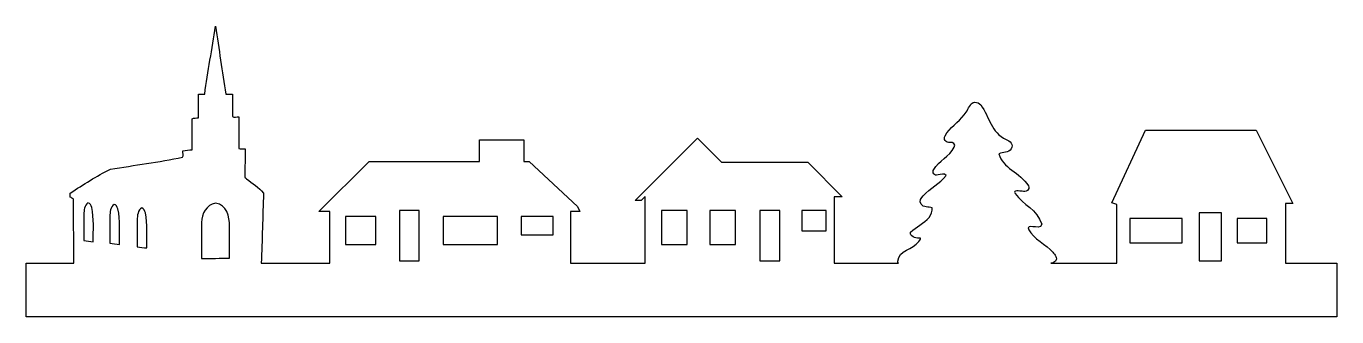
# Model space of a CAD drawing. Header units: centimetres. Extents: x -11.1 to 1.4, y 3.1 to 5.9.
import ezdxf

# ---------------------------------------------------------------- set-up
doc = ezdxf.new("R2010")
doc.units = ezdxf.units.CM
doc.header["$MEASUREMENT"] = 0
doc.layers.add('Layer 1', color=7, linetype='Continuous')

msp = doc.modelspace()

# ---------------------------------------------------------------- linework, layer by layer
at = {"layer": 'Layer 1', "color": 98}
for points, knots in [([(-9.2978, 5.88714), (-9.32446, 5.66961), (-9.37941, 5.45632), (-9.39902, 5.23784), (-9.39902, 5.23784), (-9.41939, 5.23784), (-9.43976, 5.23784), (-9.46012, 5.23784), (-9.46012, 5.23784), (-9.46012, 5.16305), (-9.46012, 5.08826), (-9.46012, 5.01347), (-9.46012, 5.01347), (-9.47909, 5.00901), (-9.50785, 5.01267), (-9.52076, 5.00181), (-9.52076, 5.00181), (-9.52076, 4.90394), (-9.52076, 4.80582), (-9.52076, 4.70794), (-9.52076, 4.70794), (-9.54992, 4.70503), (-9.57898, 4.70127), (-9.60799, 4.69722), (-9.60799, 4.69722), (-9.61505, 4.67818), (-9.59864, 4.65112), (-9.61126, 4.63658), (-9.61126, 4.63658), (-9.83885, 4.58741), (-10.07072, 4.55914), (-10.30067, 4.52276), (-10.30067, 4.52276), (-10.43319, 4.45596), (-10.55864, 4.37501), (-10.6827, 4.29373), (-10.6827, 4.29373), (-10.6827, 4.28067), (-10.6827, 4.26761), (-10.6827, 4.25455), (-10.6827, 4.25455), (-10.67275, 4.24864), (-10.6628, 4.24274), (-10.65285, 4.23683), (-10.65285, 4.23683), (-10.65285, 4.23683), (-10.65005, 3.62297), (-10.65005, 3.62297), (-10.65005, 3.62297), (-10.65005, 3.62297), (-11.10344, 3.62297), (-11.10344, 3.62297), (-11.10344, 3.62297), (-11.10344, 3.62297), (-11.10344, 3.11221), (-11.10344, 3.11221), (-11.10344, 3.11221), (-11.10344, 3.11221), (1.39812, 3.11221), (1.39812, 3.11221), (1.39812, 3.11221), (1.39812, 3.11221), (1.39812, 3.62297), (1.39812, 3.62297), (1.39812, 3.62297), (1.39812, 3.62297), (0.90788, 3.62297), (0.90788, 3.62297), (0.90788, 3.62297), (0.90788, 3.62297), (0.90788, 4.19298), (0.90788, 4.19298), (0.90788, 4.19298), (0.90788, 4.19298), (0.97738, 4.19298), (0.97738, 4.19298), (0.97738, 4.19298), (0.97738, 4.19298), (0.62848, 4.89499), (0.62848, 4.89499), (0.62848, 4.89499), (0.62848, 4.89499), (-0.42571, 4.89499), (-0.42571, 4.89499), (-0.42571, 4.89499), (-0.42571, 4.89499), (-0.74849, 4.20184), (-0.74849, 4.20184), (-0.74849, 4.20184), (-0.74849, 4.20184), (-0.69998, 4.18412), (-0.69998, 4.18412), (-0.69998, 4.18412), (-0.69998, 4.18412), (-0.69998, 3.62297), (-0.69998, 3.62297), (-0.69998, 3.62297), (-0.69998, 3.62297), (-1.3295, 3.62297), (-1.3295, 3.62297), (-1.3295, 3.62297), (-1.31272, 3.62631), (-1.29681, 3.63158), (-1.28519, 3.64396), (-1.28519, 3.64396), (-1.26173, 3.6729), (-1.29281, 3.70641), (-1.31037, 3.73026), (-1.31037, 3.73026), (-1.36767, 3.79674), (-1.50229, 3.86149), (-1.538, 3.94389), (-1.538, 3.94389), (-1.55832, 3.97184), (-1.52568, 3.97605), (-1.50162, 3.97235), (-1.50162, 3.97235), (-1.47206, 3.97031), (-1.4233, 3.95766), (-1.41486, 3.99614), (-1.41486, 3.99614), (-1.46222, 4.14037), (-1.59322, 4.17785), (-1.67048, 4.28907), (-1.67048, 4.28907), (-1.69413, 4.32827), (-1.62528, 4.31069), (-1.60284, 4.31053), (-1.60284, 4.31053), (-1.57018, 4.30066), (-1.5244, 4.32761), (-1.54313, 4.36184), (-1.54313, 4.36184), (-1.62038, 4.49431), (-1.7939, 4.53124), (-1.82487, 4.66876), (-1.82487, 4.66876), (-1.78619, 4.68502), (-1.73168, 4.6782), (-1.70733, 4.71681), (-1.70733, 4.71681), (-1.68118, 4.75443), (-1.71882, 4.79214), (-1.75537, 4.8059), (-1.75537, 4.8059), (-1.90143, 4.87243), (-1.91194, 5.0165), (-1.99839, 5.13615), (-1.99839, 5.13615), (-2.01212, 5.15077), (-2.03336, 5.16089), (-2.0539, 5.1604), (-2.0539, 5.1604), (-2.06623, 5.16011), (-2.07816, 5.15601), (-2.08795, 5.14688), (-2.08795, 5.14688), (-2.11382, 5.11367), (-2.1285, 5.07312), (-2.15512, 5.04006), (-2.15512, 5.04006), (-2.21245, 4.97015), (-2.29306, 4.91765), (-2.3389, 4.83948), (-2.3389, 4.83948), (-2.35905, 4.80945), (-2.32996, 4.77341), (-2.29412, 4.77745), (-2.29412, 4.77745), (-2.26001, 4.78403), (-2.23572, 4.76182), (-2.25121, 4.73127), (-2.25121, 4.73127), (-2.29695, 4.64328), (-2.39738, 4.60289), (-2.44619, 4.51903), (-2.44619, 4.51903), (-2.46427, 4.48904), (-2.44418, 4.45375), (-2.40514, 4.46772), (-2.40514, 4.46772), (-2.38106, 4.46658), (-2.34136, 4.48699), (-2.32818, 4.46072), (-2.32818, 4.46072), (-2.38724, 4.38349), (-2.48269, 4.34078), (-2.54741, 4.26855), (-2.54741, 4.26855), (-2.56704, 4.24713), (-2.58652, 4.21605), (-2.567, 4.18878), (-2.567, 4.18878), (-2.54462, 4.15438), (-2.49678, 4.1619), (-2.46065, 4.15426), (-2.46065, 4.15426), (-2.45993, 4.12139), (-2.46914, 4.08795), (-2.48864, 4.06051), (-2.48864, 4.06051), (-2.54058, 4.00417), (-2.61422, 3.97226), (-2.66822, 3.91964), (-2.66822, 3.91964), (-2.67667, 3.88036), (-2.62212, 3.86247), (-2.58846, 3.86227), (-2.58846, 3.86227), (-2.5535, 3.86897), (-2.58115, 3.84522), (-2.58892, 3.83055), (-2.58892, 3.83055), (-2.64572, 3.75468), (-2.77913, 3.74833), (-2.79043, 3.64303), (-2.79043, 3.64303), (-2.78941, 3.63533), (-2.78679, 3.62873), (-2.78297, 3.62297), (-2.78297, 3.62297), (-2.78297, 3.62297), (-3.39709, 3.62297), (-3.39709, 3.62297), (-3.39709, 3.62297), (-3.39709, 3.62297), (-3.39709, 4.25922), (-3.39709, 4.25922), (-3.39709, 4.25922), (-3.39709, 4.25922), (-3.31873, 4.25922), (-3.31873, 4.25922), (-3.31873, 4.25922), (-3.31873, 4.25922), (-3.64711, 4.5876), (-3.64711, 4.5876), (-3.64711, 4.5876), (-3.64711, 4.5876), (-4.47227, 4.5876), (-4.47227, 4.5876), (-4.47227, 4.5876), (-4.47227, 4.5876), (-4.70129, 4.81663), (-4.70129, 4.81663), (-4.70129, 4.81663), (-4.70129, 4.81663), (-5.29462, 4.2233), (-5.29462, 4.2233), (-5.29462, 4.2233), (-5.29462, 4.2233), (-5.23725, 4.2233), (-5.23725, 4.2233), (-5.23725, 4.2233), (-5.23725, 4.2233), (-5.19807, 4.26108), (-5.19807, 4.26108), (-5.19807, 4.26108), (-5.19807, 4.26108), (-5.19807, 3.62297), (-5.19807, 3.62297), (-5.19807, 3.62297), (-5.19807, 3.62297), (-5.91015, 3.62297), (-5.91015, 3.62297), (-5.91015, 3.62297), (-5.91015, 3.62297), (-5.91015, 4.11788), (-5.91015, 4.11788), (-5.91015, 4.11788), (-5.91015, 4.11788), (-5.82292, 4.11788), (-5.82292, 4.11788), (-5.82292, 4.11788), (-5.82292, 4.11788), (-5.84391, 4.16593), (-5.84391, 4.16593), (-5.84391, 4.16593), (-5.84391, 4.16593), (-6.30476, 4.59646), (-6.30476, 4.59646), (-6.30476, 4.59646), (-6.30476, 4.59646), (-6.35654, 4.59646), (-6.35654, 4.59646), (-6.35654, 4.59646), (-6.35654, 4.59646), (-6.35654, 4.80357), (-6.35654, 4.80357), (-6.35654, 4.80357), (-6.35654, 4.80357), (-6.77821, 4.80357), (-6.77821, 4.80357), (-6.77821, 4.80357), (-6.77821, 4.80357), (-6.77821, 4.59646), (-6.77821, 4.59646), (-6.77821, 4.59646), (-6.77821, 4.59646), (-7.8324, 4.59646), (-7.8324, 4.59646), (-7.8324, 4.59646), (-7.8324, 4.59646), (-8.31145, 4.11788), (-8.31145, 4.11788), (-8.31145, 4.11788), (-8.31145, 4.11788), (-8.20603, 4.11788), (-8.20603, 4.11788), (-8.20603, 4.11788), (-8.20603, 4.11788), (-8.20603, 3.62297), (-8.20603, 3.62297), (-8.20603, 3.62297), (-8.20603, 3.62297), (-8.86073, 3.62297), (-8.86073, 3.62297), (-8.86073, 3.62297), (-8.85374, 3.84656), (-8.84673, 4.07015), (-8.83974, 4.29373), (-8.83974, 4.29373), (-8.88544, 4.34839), (-8.94593, 4.38702), (-9.0016, 4.43041), (-9.0016, 4.43041), (-9.01117, 4.43692), (-9.02166, 4.44304), (-9.01793, 4.45606), (-9.01793, 4.45606), (-9.01689, 4.54257), (-9.0157, 4.6289), (-9.01466, 4.71541), (-9.01466, 4.71541), (-9.03338, 4.71817), (-9.06204, 4.71186), (-9.07483, 4.72054), (-9.07483, 4.72054), (-9.07483, 4.82059), (-9.07483, 4.92042), (-9.07483, 5.02047), (-9.07483, 5.02047), (-9.09355, 5.0226), (-9.12222, 5.0152), (-9.13501, 5.02373), (-9.13501, 5.02373), (-9.13501, 5.09517), (-9.13501, 5.1664), (-9.13501, 5.23784), (-9.13501, 5.23784), (-9.15677, 5.23784), (-9.17854, 5.23784), (-9.20031, 5.23784), (-9.20031, 5.23784), (-9.23281, 5.45427), (-9.2653, 5.6707), (-9.2978, 5.88714)], [0, 0, 0, 0, 0.01111111, 0.01111111, 0.01111111, 0.01111111, 0.02222222, 0.02222222, 0.02222222, 0.02222222, 0.03333333, 0.03333333, 0.03333333, 0.03333333, 0.04444444, 0.04444444, 0.04444444, 0.04444444, 0.05555556, 0.05555556, 0.05555556, 0.05555556, 0.06666667, 0.06666667, 0.06666667, 0.06666667, 0.07777778, 0.07777778, 0.07777778, 0.07777778, 0.08888889, 0.08888889, 0.08888889, 0.08888889, 0.1, 0.1, 0.1, 0.1, 0.11111111, 0.11111111, 0.11111111, 0.11111111, 0.12222222, 0.12222222, 0.12222222, 0.12222222, 0.13333333, 0.13333333, 0.13333333, 0.13333333, 0.14444444, 0.14444444, 0.14444444, 0.14444444, 0.15555556, 0.15555556, 0.15555556, 0.15555556, 0.16666667, 0.16666667, 0.16666667, 0.16666667, 0.17777778, 0.17777778, 0.17777778, 0.17777778, 0.18888889, 0.18888889, 0.18888889, 0.18888889, 0.2, 0.2, 0.2, 0.2, 0.21111111, 0.21111111, 0.21111111, 0.21111111, 0.22222222, 0.22222222, 0.22222222, 0.22222222, 0.23333333, 0.23333333, 0.23333333, 0.23333333, 0.24444444, 0.24444444, 0.24444444, 0.24444444, 0.25555556, 0.25555556, 0.25555556, 0.25555556, 0.26666667, 0.26666667, 0.26666667, 0.26666667, 0.27777778, 0.27777778, 0.27777778, 0.27777778, 0.28888889, 0.28888889, 0.28888889, 0.28888889, 0.3, 0.3, 0.3, 0.3, 0.31111111, 0.31111111, 0.31111111, 0.31111111, 0.32222222, 0.32222222, 0.32222222, 0.32222222, 0.33333333, 0.33333333, 0.33333333, 0.33333333, 0.34444444, 0.34444444, 0.34444444, 0.34444444, 0.35555556, 0.35555556, 0.35555556, 0.35555556, 0.36666667, 0.36666667, 0.36666667, 0.36666667, 0.37777778, 0.37777778, 0.37777778, 0.37777778, 0.38888889, 0.38888889, 0.38888889, 0.38888889, 0.4, 0.4, 0.4, 0.4, 0.41111111, 0.41111111, 0.41111111, 0.41111111, 0.42222222, 0.42222222, 0.42222222, 0.42222222, 0.43333333, 0.43333333, 0.43333333, 0.43333333, 0.44444444, 0.44444444, 0.44444444, 0.44444444, 0.45555556, 0.45555556, 0.45555556, 0.45555556, 0.46666667, 0.46666667, 0.46666667, 0.46666667, 0.47777778, 0.47777778, 0.47777778, 0.47777778, 0.48888889, 0.48888889, 0.48888889, 0.48888889, 0.5, 0.5, 0.5, 0.5, 0.51111111, 0.51111111, 0.51111111, 0.51111111, 0.52222222, 0.52222222, 0.52222222, 0.52222222, 0.53333333, 0.53333333, 0.53333333, 0.53333333, 0.54444444, 0.54444444, 0.54444444, 0.54444444, 0.55555556, 0.55555556, 0.55555556, 0.55555556, 0.56666667, 0.56666667, 0.56666667, 0.56666667, 0.57777778, 0.57777778, 0.57777778, 0.57777778, 0.58888889, 0.58888889, 0.58888889, 0.58888889, 0.6, 0.6, 0.6, 0.6, 0.61111111, 0.61111111, 0.61111111, 0.61111111, 0.62222222, 0.62222222, 0.62222222, 0.62222222, 0.63333333, 0.63333333, 0.63333333, 0.63333333, 0.64444444, 0.64444444, 0.64444444, 0.64444444, 0.65555556, 0.65555556, 0.65555556, 0.65555556, 0.66666667, 0.66666667, 0.66666667, 0.66666667, 0.67777778, 0.67777778, 0.67777778, 0.67777778, 0.68888889, 0.68888889, 0.68888889, 0.68888889, 0.7, 0.7, 0.7, 0.7, 0.71111111, 0.71111111, 0.71111111, 0.71111111, 0.72222222, 0.72222222, 0.72222222, 0.72222222, 0.73333333, 0.73333333, 0.73333333, 0.73333333, 0.74444444, 0.74444444, 0.74444444, 0.74444444, 0.75555556, 0.75555556, 0.75555556, 0.75555556, 0.76666667, 0.76666667, 0.76666667, 0.76666667, 0.77777778, 0.77777778, 0.77777778, 0.77777778, 0.78888889, 0.78888889, 0.78888889, 0.78888889, 0.8, 0.8, 0.8, 0.8, 0.81111111, 0.81111111, 0.81111111, 0.81111111, 0.82222222, 0.82222222, 0.82222222, 0.82222222, 0.83333333, 0.83333333, 0.83333333, 0.83333333, 0.84444444, 0.84444444, 0.84444444, 0.84444444, 0.85555556, 0.85555556, 0.85555556, 0.85555556, 0.86666667, 0.86666667, 0.86666667, 0.86666667, 0.87777778, 0.87777778, 0.87777778, 0.87777778, 0.88888889, 0.88888889, 0.88888889, 0.88888889, 0.9, 0.9, 0.9, 0.9, 0.91111111, 0.91111111, 0.91111111, 0.91111111, 0.92222222, 0.92222222, 0.92222222, 0.92222222, 0.93333333, 0.93333333, 0.93333333, 0.93333333, 0.94444444, 0.94444444, 0.94444444, 0.94444444, 0.95555556, 0.95555556, 0.95555556, 0.95555556, 0.96666667, 0.96666667, 0.96666667, 0.96666667, 0.97777778, 0.97777778, 0.97777778, 0.97777778, 1, 1, 1, 1]), ([(-10.51431, 4.19998), (-10.49207, 4.19995), (-10.48436, 4.17382), (-10.47793, 4.1566), (-10.47793, 4.1566), (-10.45622, 4.04989), (-10.4644, 3.93828), (-10.4644, 3.82961), (-10.4644, 3.82961), (-10.49456, 3.8335), (-10.52473, 3.83739), (-10.55489, 3.84127), (-10.55489, 3.84127), (-10.55461, 3.92418), (-10.55545, 4.00746), (-10.55442, 4.09036), (-10.55442, 4.09036), (-10.55141, 4.12976), (-10.54875, 4.17649), (-10.51431, 4.19998)], [0, 0, 0, 0, 0.16666667, 0.16666667, 0.16666667, 0.16666667, 0.33333333, 0.33333333, 0.33333333, 0.33333333, 0.5, 0.5, 0.5, 0.5, 0.66666667, 0.66666667, 0.66666667, 0.66666667, 1, 1, 1, 1]), ([(-10.26569, 4.18412), (-10.24448, 4.1849), (-10.23576, 4.16038), (-10.22931, 4.144), (-10.22931, 4.144), (-10.20439, 4.03292), (-10.21391, 3.91608), (-10.21391, 3.80256), (-10.21391, 3.80256), (-10.24501, 3.80645), (-10.27611, 3.81033), (-10.3072, 3.81422), (-10.3072, 3.81422), (-10.30693, 3.89982), (-10.30778, 3.98565), (-10.30674, 4.07124), (-10.30674, 4.07124), (-10.30367, 4.11172), (-10.30112, 4.15998), (-10.26569, 4.18412)], [0, 0, 0, 0, 0.16666667, 0.16666667, 0.16666667, 0.16666667, 0.33333333, 0.33333333, 0.33333333, 0.33333333, 0.5, 0.5, 0.5, 0.5, 0.66666667, 0.66666667, 0.66666667, 0.66666667, 1, 1, 1, 1]), ([(-9.99934, 4.15147), (-9.97883, 4.14576), (-9.97214, 4.12236), (-9.96576, 4.10435), (-9.96576, 4.10435), (-9.94458, 3.99488), (-9.9527, 3.88075), (-9.9527, 3.76944), (-9.9527, 3.76944), (-9.9838, 3.77333), (-10.01489, 3.77722), (-10.04599, 3.7811), (-10.04599, 3.7811), (-10.04576, 3.86598), (-10.04637, 3.95092), (-10.04552, 4.03579), (-10.04552, 4.03579), (-10.04153, 4.07569), (-10.04207, 4.13556), (-9.99934, 4.15147)], [0, 0, 0, 0, 0.16666667, 0.16666667, 0.16666667, 0.16666667, 0.33333333, 0.33333333, 0.33333333, 0.33333333, 0.5, 0.5, 0.5, 0.5, 0.66666667, 0.66666667, 0.66666667, 0.66666667, 1, 1, 1, 1]), ([(-9.29827, 4.19578), (-9.18875, 4.18433), (-9.16328, 4.0696), (-9.16346, 3.97748), (-9.16346, 3.97748), (-9.16346, 3.87584), (-9.16346, 3.77406), (-9.16346, 3.67242), (-9.16346, 3.67242), (-9.25302, 3.67086), (-9.34258, 3.66931), (-9.43214, 3.66775), (-9.43214, 3.66775), (-9.43196, 3.78247), (-9.43276, 3.89729), (-9.43214, 4.012), (-9.43214, 4.012), (-9.42742, 4.09559), (-9.38722, 4.18322), (-9.29827, 4.19578)], [0, 0, 0, 0, 0.16666667, 0.16666667, 0.16666667, 0.16666667, 0.33333333, 0.33333333, 0.33333333, 0.33333333, 0.5, 0.5, 0.5, 0.5, 0.66666667, 0.66666667, 0.66666667, 0.66666667, 1, 1, 1, 1]), ([(-7.54366, 4.12628), (-7.54366, 4.12628), (-7.35428, 4.12628), (-7.35428, 4.12628), (-7.35428, 4.12628), (-7.35428, 4.12628), (-7.35428, 3.6477), (-7.35428, 3.6477), (-7.35428, 3.6477), (-7.35428, 3.6477), (-7.54366, 3.6477), (-7.54366, 3.6477), (-7.54366, 3.6477), (-7.54366, 3.6477), (-7.54366, 4.12628), (-7.54366, 4.12628)], [0, 0, 0, 0, 0.2, 0.2, 0.2, 0.2, 0.4, 0.4, 0.4, 0.4, 0.6, 0.6, 0.6, 0.6, 1, 1, 1, 1]), ([(-5.0446, 4.12674), (-5.0446, 4.12674), (-4.79738, 4.12674), (-4.79738, 4.12674), (-4.79738, 4.12674), (-4.79738, 4.12674), (-4.79738, 3.80163), (-4.79738, 3.80163), (-4.79738, 3.80163), (-4.79738, 3.80163), (-5.0446, 3.80163), (-5.0446, 3.80163), (-5.0446, 3.80163), (-5.0446, 3.80163), (-5.0446, 4.12674), (-5.0446, 4.12674)], [0, 0, 0, 0, 0.2, 0.2, 0.2, 0.2, 0.4, 0.4, 0.4, 0.4, 0.6, 0.6, 0.6, 0.6, 1, 1, 1, 1]), ([(-4.58375, 4.12674), (-4.58375, 4.12674), (-4.33653, 4.12674), (-4.33653, 4.12674), (-4.33653, 4.12674), (-4.33653, 4.12674), (-4.33653, 3.80163), (-4.33653, 3.80163), (-4.33653, 3.80163), (-4.33653, 3.80163), (-4.58375, 3.80163), (-4.58375, 3.80163), (-4.58375, 3.80163), (-4.58375, 3.80163), (-4.58375, 4.12674), (-4.58375, 4.12674)], [0, 0, 0, 0, 0.2, 0.2, 0.2, 0.2, 0.4, 0.4, 0.4, 0.4, 0.6, 0.6, 0.6, 0.6, 1, 1, 1, 1]), ([(-4.1047, 4.12674), (-4.1047, 4.12674), (-3.91532, 4.12674), (-3.91532, 4.12674), (-3.91532, 4.12674), (-3.91532, 4.12674), (-3.91532, 3.64816), (-3.91532, 3.64816), (-3.91532, 3.64816), (-3.91532, 3.64816), (-4.1047, 3.64816), (-4.1047, 3.64816), (-4.1047, 3.64816), (-4.1047, 3.64816), (-4.1047, 4.12674), (-4.1047, 4.12674)], [0, 0, 0, 0, 0.2, 0.2, 0.2, 0.2, 0.4, 0.4, 0.4, 0.4, 0.6, 0.6, 0.6, 0.6, 1, 1, 1, 1]), ([(-3.70448, 4.12674), (-3.70448, 4.12674), (-3.47266, 4.12674), (-3.47266, 4.12674), (-3.47266, 4.12674), (-3.47266, 4.12674), (-3.47266, 3.9341), (-3.47266, 3.9341), (-3.47266, 3.9341), (-3.47266, 3.9341), (-3.70448, 3.9341), (-3.70448, 3.9341), (-3.70448, 3.9341), (-3.70448, 3.9341), (-3.70448, 4.12674), (-3.70448, 4.12674)], [0, 0, 0, 0, 0.2, 0.2, 0.2, 0.2, 0.4, 0.4, 0.4, 0.4, 0.6, 0.6, 0.6, 0.6, 1, 1, 1, 1]), ([(-8.0577, 4.06937), (-8.0577, 4.06937), (-7.76989, 4.06937), (-7.76989, 4.06937), (-7.76989, 4.06937), (-7.76989, 4.06937), (-7.76989, 3.80116), (-7.76989, 3.80116), (-7.76989, 3.80116), (-7.76989, 3.80116), (-8.0577, 3.80116), (-8.0577, 3.80116), (-8.0577, 3.80116), (-8.0577, 3.80116), (-8.0577, 4.06937), (-8.0577, 4.06937)], [0, 0, 0, 0, 0.2, 0.2, 0.2, 0.2, 0.4, 0.4, 0.4, 0.4, 0.6, 0.6, 0.6, 0.6, 1, 1, 1, 1]), ([(-7.12759, 4.06937), (-7.12759, 4.06937), (-6.60936, 4.06937), (-6.60936, 4.06937), (-6.60936, 4.06937), (-6.60936, 4.06937), (-6.60936, 3.80116), (-6.60936, 3.80116), (-6.60936, 3.80116), (-6.60936, 3.80116), (-7.12759, 3.80116), (-7.12759, 3.80116), (-7.12759, 3.80116), (-7.12759, 3.80116), (-7.12759, 4.06937), (-7.12759, 4.06937)], [0, 0, 0, 0, 0.2, 0.2, 0.2, 0.2, 0.4, 0.4, 0.4, 0.4, 0.6, 0.6, 0.6, 0.6, 1, 1, 1, 1]), ([(-6.38313, 4.06937), (-6.38313, 4.06937), (-6.0762, 4.06937), (-6.0762, 4.06937), (-6.0762, 4.06937), (-6.0762, 4.06937), (-6.0762, 3.89445), (-6.0762, 3.89445), (-6.0762, 3.89445), (-6.0762, 3.89445), (-6.38313, 3.89445), (-6.38313, 3.89445), (-6.38313, 3.89445), (-6.38313, 3.89445), (-6.38313, 4.06937), (-6.38313, 4.06937)], [0, 0, 0, 0, 0.2, 0.2, 0.2, 0.2, 0.4, 0.4, 0.4, 0.4, 0.6, 0.6, 0.6, 0.6, 1, 1, 1, 1]), ([(-0.57684, 4.05165), (-0.57684, 4.05165), (-0.0768, 4.05165), (-0.0768, 4.05165), (-0.0768, 4.05165), (-0.0768, 4.05165), (-0.0768, 3.81935), (-0.0768, 3.81935), (-0.0768, 3.81935), (-0.0768, 3.81935), (-0.57684, 3.81935), (-0.57684, 3.81935), (-0.57684, 3.81935), (-0.57684, 3.81935), (-0.57684, 4.05165), (-0.57684, 4.05165)], [0, 0, 0, 0, 0.2, 0.2, 0.2, 0.2, 0.4, 0.4, 0.4, 0.4, 0.6, 0.6, 0.6, 0.6, 1, 1, 1, 1]), ([(0.08459, 4.10389), (0.08459, 4.10389), (0.29683, 4.10389), (0.29683, 4.10389), (0.29683, 4.10389), (0.29683, 4.10389), (0.29683, 3.64676), (0.29683, 3.64676), (0.29683, 3.64676), (0.29683, 3.64676), (0.08459, 3.64676), (0.08459, 3.64676), (0.08459, 3.64676), (0.08459, 3.64676), (0.08459, 4.10389), (0.08459, 4.10389)], [0, 0, 0, 0, 0.2, 0.2, 0.2, 0.2, 0.4, 0.4, 0.4, 0.4, 0.6, 0.6, 0.6, 0.6, 1, 1, 1, 1]), ([(0.44842, 4.05165), (0.44842, 4.05165), (0.72923, 4.05165), (0.72923, 4.05165), (0.72923, 4.05165), (0.72923, 4.05165), (0.72923, 3.81935), (0.72923, 3.81935), (0.72923, 3.81935), (0.72923, 3.81935), (0.44842, 3.81935), (0.44842, 3.81935), (0.44842, 3.81935), (0.44842, 3.81935), (0.44842, 4.05165), (0.44842, 4.05165)], [0, 0, 0, 0, 0.2, 0.2, 0.2, 0.2, 0.4, 0.4, 0.4, 0.4, 0.6, 0.6, 0.6, 0.6, 1, 1, 1, 1])]:
    msp.add_open_spline(points, degree=3, knots=knots, dxfattribs=at)

doc.saveas('drawing.dxf')
